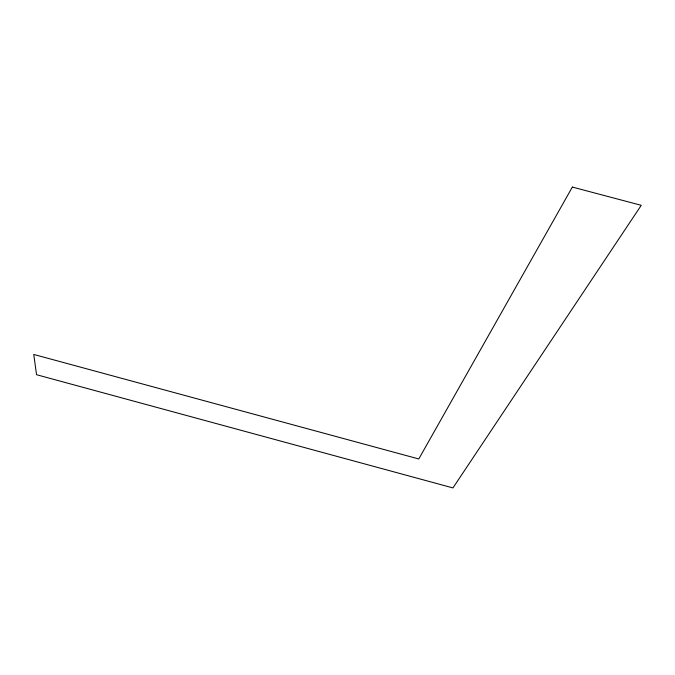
<?xml version="1.0" encoding="UTF-8"?>
<svg xmlns="http://www.w3.org/2000/svg" width="675" height="675" viewBox="0 0 675 675"><rect width="100%" height="100%" fill="white"/><g stroke="black" fill="none" stroke-linecap="round" stroke-linejoin="round"><path stroke-width="1.01" d="M572.349 187.076L418.778 458.966L33.75 354.451L36.551 374.709L452.95 487.924L641.25 205.31L572.349 187.076"/></g></svg>
